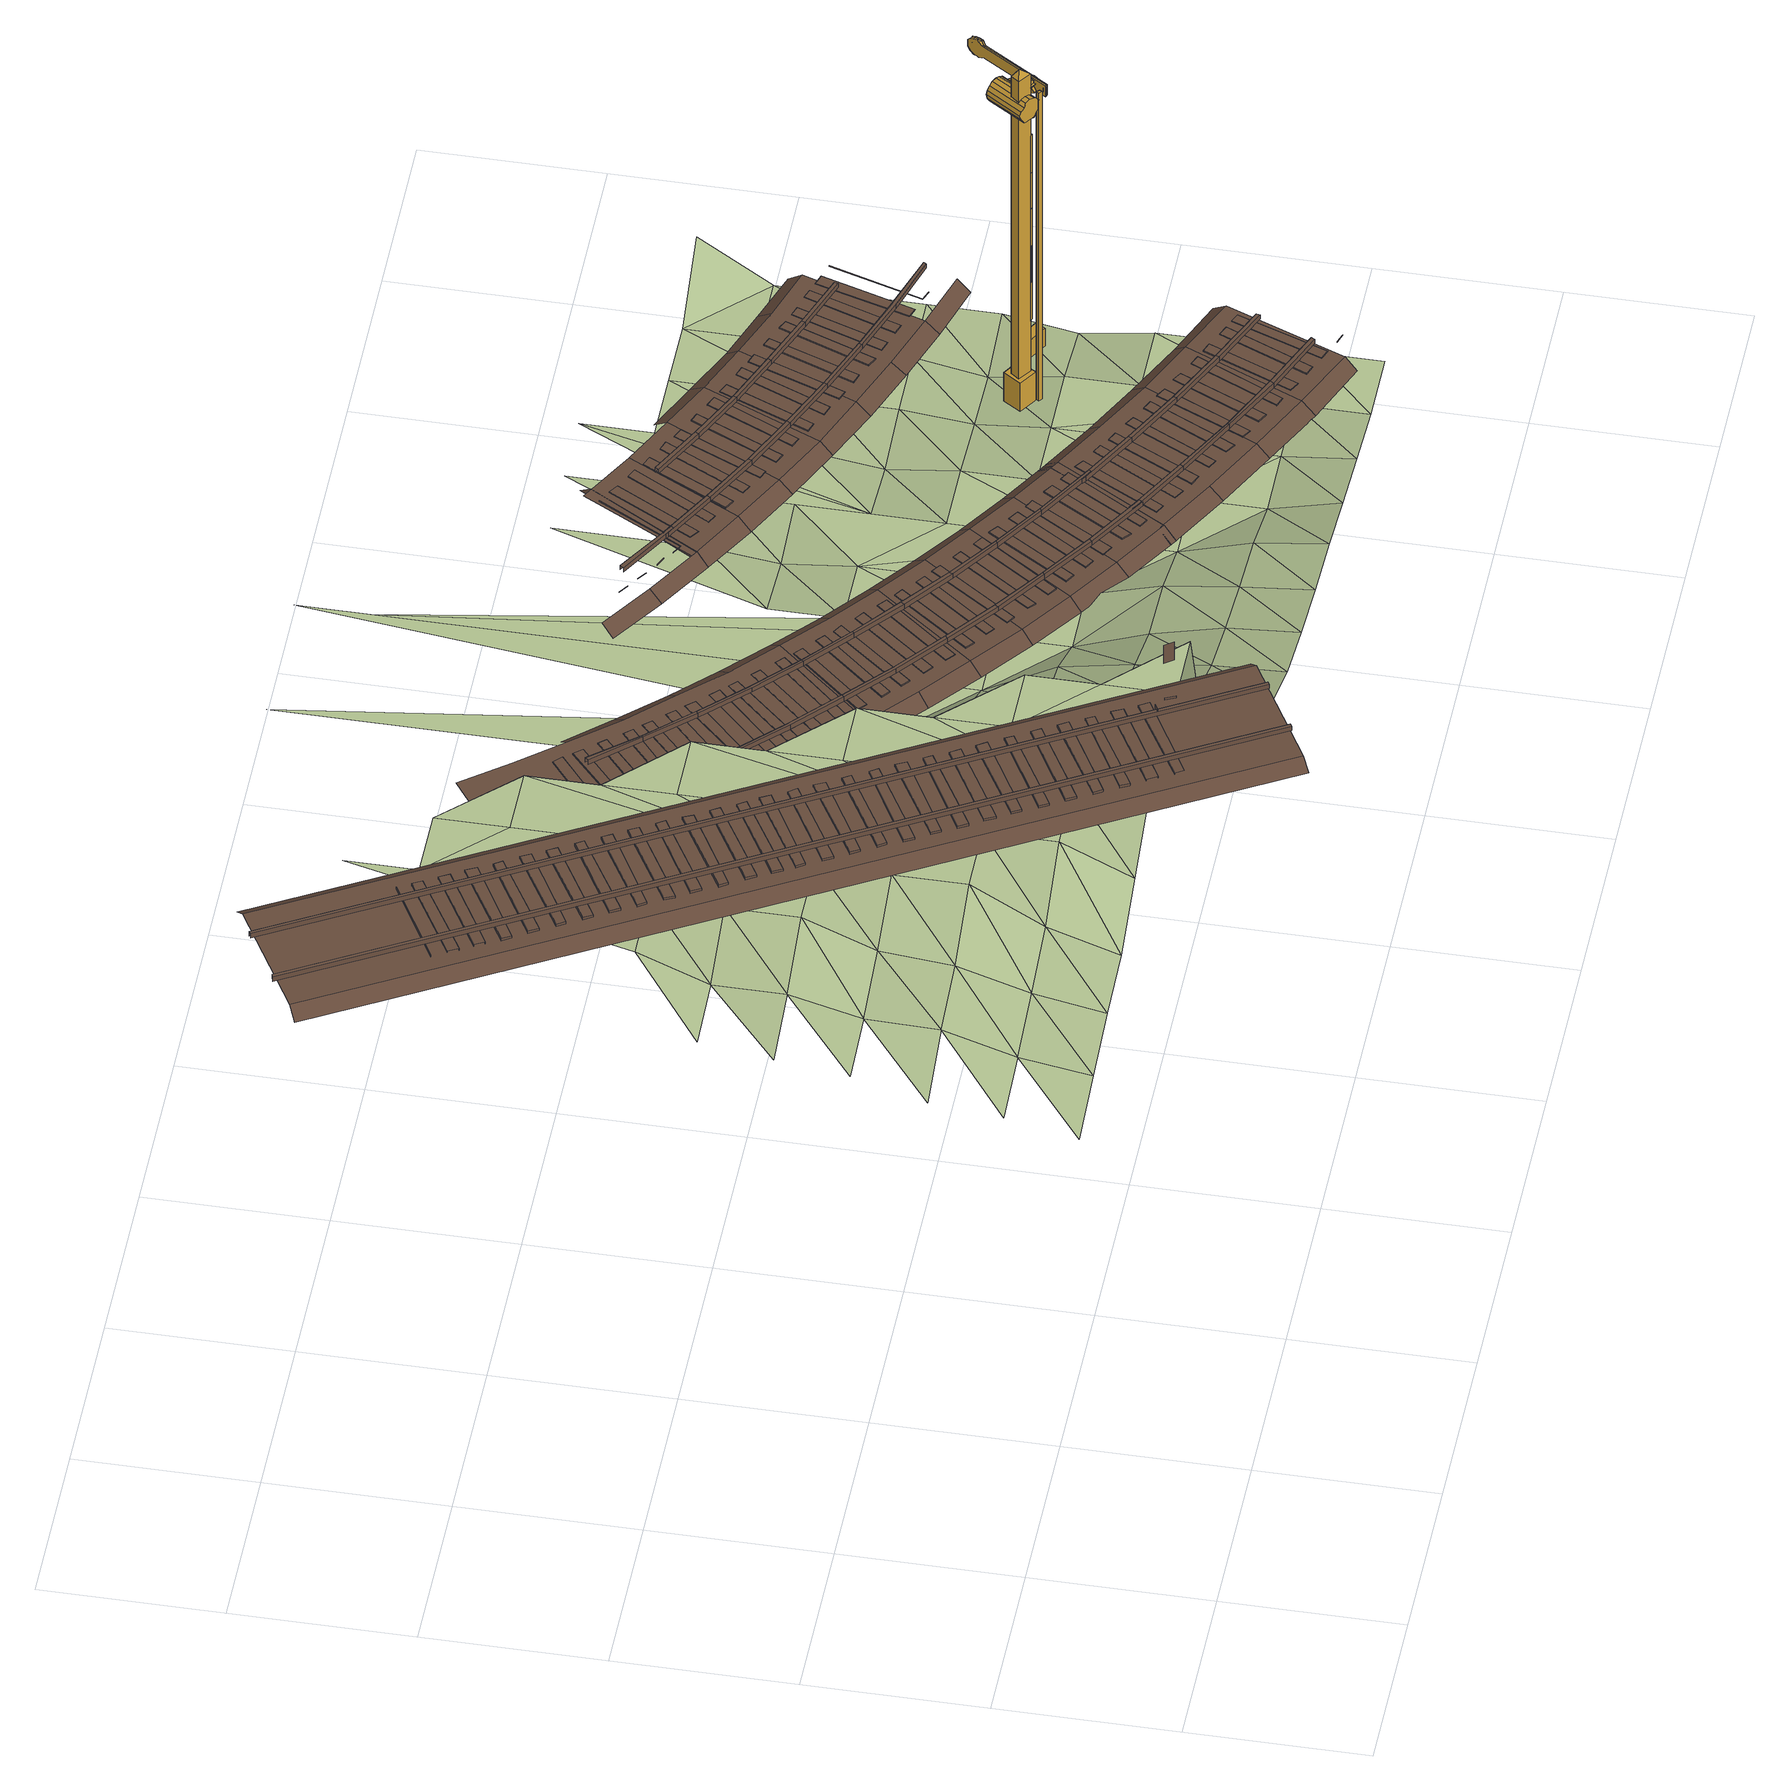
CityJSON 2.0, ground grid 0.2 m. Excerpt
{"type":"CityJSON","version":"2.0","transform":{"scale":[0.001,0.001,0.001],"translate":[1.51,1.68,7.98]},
"CityObjects":{
"cityfurniture1":{"type":"CityFurniture","attributes":{"function":"1090"},"geometry":[{"type":"MultiSurface","lod":"3","boundaries":[[[0,1,2,3]],[[1,0,4,5]],[[3,2,6,7]],[[2,1,5,6]],[[3,7,4,0]],[[8,9,10,11]],[[12,13,14,15]],[[13,8,11,14]],[[12,15,10,9]],[[16,17,18,19]],[[19,18,20,21]],[[22,23,21,20]],[[23,16,19,21]],[[22,20,18,17]],[[15,14,23,22]],[[15,22,17,10]],[[11,10,17,16]],[[7,12,9,4]],[[14,11,16,23]],[[6,5,8,13]],[[5,4,9,8]],[[7,6,13,12]],[[24,25,26,27]],[[28,29,30,31]],[[27,26,32,33]],[[34,35,29,28]],[[33,36,30,29,35,37,24,27]],[[34,28,31,38,32,26,25,39]],[[33,32,38,36]],[[39,37,35,34]],[[36,38,31,30]],[[25,24,37,39]],[[40,41,42,43]],[[44,45,42,41]],[[44,46,47,45]],[[46,40,43,47]],[[43,42,45,47]],[[40,46,44,41]],[[48,49,50,51]],[[51,50,52,53]],[[54,55,56,57]],[[58,59,55,54]],[[53,52,60,61]],[[53,61,56,55,59,62,48,51]],[[58,54,57,60,52,50,49,63]],[[61,60,57,56]],[[63,62,59,58]],[[49,48,62,63]],[[64,65,66,67]],[[65,68,69,66]],[[70,69,68,71]],[[64,71,68,65]],[[67,66,69,70]],[[67,70,71,64]],[[72,73,74,41]],[[72,75,76,73]],[[75,77,78,76]],[[77,41,74,78]],[[73,76,78,74]],[[72,41,77,75]],[[79,80,81,82]],[[83,81,82,84]],[[85,80,81,83]],[[86,79,80,85]],[[84,82,79,86]],[[87,88,89,90]],[[88,87,91,92]],[[92,91,93,94]],[[90,89,94,93]],[[89,88,92,94]],[[90,93,91,87]],[[95,96,97,98]],[[99,100,96,95]],[[101,102,100,99]],[[103,104,102,101]],[[104,103,105,106]],[[106,105,107,108]],[[108,107,109,110]],[[110,109,111,112]],[[112,111,113,114]],[[113,115,116,114]],[[116,115,117,118]],[[118,117,119,120]],[[121,122,120,119]],[[123,122,121,124]],[[125,126,123,124]],[[98,97,126,125]],[[116,118,120,122,123,126,97,96,100,102,104,106,108,110,112,114]],[[124,121,119,117,115,113,111,109,107,105,103,101,99,95,98,125]],[[86,127,84]],[[84,127,83]],[[83,127,85]],[[85,127,86]],[[128,129,130,131]],[[132,128,131,133]],[[134,132,133,135]],[[136,134,135,137]],[[137,138,139,136]],[[138,140,139]],[[138,141,142,140]],[[141,143,144,142]],[[143,145,146,144]],[[145,147,148,146]],[[147,149,148]],[[147,150,151,149]],[[152,151,150,153]],[[154,152,153,155]],[[156,154,155,157]],[[129,156,157,130]],[[155,153,150,147,145,143,141,138,137,135,133,131,130,157]],[[148,149,151,152,154,156,129,128,132,134,136,139,140,142,144,146]],[[158,159,160,161]],[[162,163,164,165]],[[165,164,166,167]],[[168,169,163,162]],[[170,171,169,168]],[[172,173,174,175]],[[176,177,178,179]],[[175,174,180,181]],[[182,183,160,159]],[[184,185,186,187]],[[188,162,165,189]],[[189,165,167,190]],[[191,192,193,194]],[[195,184,187,196]],[[197,198,199,200]],[[201,176,179,202]],[[203,193,192,204]],[[173,205,206,174]],[[174,206,207,180]],[[208,209,210,211]],[[212,170,168,213]],[[214,215,216,217]],[[213,168,162,188]],[[218,219,220,221]],[[215,222,223,216]],[[224,197,200,225]],[[222,226,227,223]],[[198,208,211,199]],[[228,224,225,229]],[[226,203,204,227]],[[196,228,229,195]],[[230,231,219,218]],[[202,179,232,233]],[[190,167,176,201]],[[182,234,235,236,212,213,188,189,190,201,202,233,207,206,205,237,183],[204,192,191,209,208,198,197,224,228,196,187,186,217,216,223,227],[231,238,239,240,220,219]],[[233,232,180,207]],[[241,236,235,242]],[[209,191,194,210]],[[243,244,239,238]],[[170,212,236,241]],[[167,166,177,176]],[[179,178,245,232]],[[232,245,181,180]],[[246,241,242,247]],[[171,170,241,246]],[[237,248,160,183]],[[248,237,205,173]],[[249,240,239,244]],[[240,249,221,220]],[[161,250,172,175,181,245,178,177,166,164,163,169,171,246,247,251,158]],[[248,250,161,160]],[[250,248,173,172]],[[251,252,159,158]],[[252,251,247,242]],[[252,234,182,159]],[[234,252,242,235]],[[231,230,243,238]],[[230,218,221,249,244,243]],[[214,185,184,195,229,225,200,199,211,210,194,193,203,226,222,215]],[[217,186,185,214]],[[253,254,255,256]],[[257,258,259,260]],[[256,255,261,262]],[[263,264,258,257]],[[256,262,265,259,258,264,266,253]],[[257,260,267,261,255,254,268,263]],[[262,261,265]],[[261,267,265]],[[268,266,264,263]],[[260,259,265,267]],[[266,268,254,253]],[[269,270,271,272,273,274,275,276]],[[270,277,278,271]],[[279,280,278,277,281,282,283,284]],[[276,282,281,269]],[[269,281,277,270]],[[284,274,273,279]],[[275,283,282,276]],[[283,275,274,284]],[[280,272,271,278]],[[279,273,272,280]]]}]},
"terrain1":{"type":"TINRelief","geometry":[{"type":"CompositeSurface","lod":"3","boundaries":[[[285,286,287]],[[288,289,285]],[[288,290,291]],[[292,285,287]],[[293,294,290]],[[292,287,295]],[[296,288,285]],[[297,298,293]],[[296,285,292]],[[299,290,288]],[[300,301,297]],[[299,288,296]],[[302,293,290]],[[303,292,295]],[[299,302,290]],[[304,297,293]],[[303,295,305]],[[306,296,292]],[[304,293,302]],[[307,300,297]],[[306,292,303]],[[308,299,296]],[[307,297,304]],[[308,296,306]],[[309,302,299]],[[310,303,305]],[[309,304,302]],[[309,299,308]],[[311,310,305]],[[312,306,303]],[[304,309,307]],[[307,313,300]],[[312,308,306]],[[312,303,310]],[[308,312,309]],[[307,309,314]],[[313,307,314]],[[315,310,311]],[[315,312,310]],[[315,311,316]],[[314,309,317]],[[309,312,318]],[[319,314,317]],[[317,309,320]],[[321,309,318]],[[312,315,322]],[[320,309,321]],[[318,312,323]],[[324,312,322]],[[320,319,317]],[[323,312,324]],[[315,325,326]],[[323,321,318]],[[322,315,327]],[[319,320,328]],[[325,329,330]],[[326,325,330]],[[327,315,326]],[[320,321,331]],[[327,324,322]],[[323,332,321]],[[331,321,332]],[[330,329,333]],[[320,334,328]],[[333,329,335]],[[336,326,330]],[[337,323,324]],[[338,324,327]],[[334,320,331]],[[330,333,336]],[[337,324,338]],[[323,339,332]],[[340,333,335]],[[341,327,326]],[[336,342,326]],[[339,323,337]],[[343,331,332]],[[341,326,342]],[[327,344,338]],[[336,333,345]],[[339,343,332]],[[333,340,346]],[[347,334,331]],[[344,327,341]],[[348,337,338]],[[345,333,346]],[[336,349,342]],[[347,331,343]],[[348,338,344]],[[350,339,337]],[[349,336,345]],[[351,341,342]],[[346,340,352]],[[350,337,348]],[[343,339,353]],[[351,342,349]],[[354,344,341]],[[352,340,355]],[[356,345,346]],[[353,339,350]],[[357,347,343]],[[351,354,341]],[[358,348,344]],[[356,346,352]],[[349,345,359]],[[357,343,353]],[[358,344,354]],[[350,348,360]],[[359,345,356]],[[351,349,361]],[[352,355,362]],[[360,348,358]],[[363,353,350]],[[361,349,359]],[[354,351,364]],[[362,355,365]],[[356,352,366]],[[363,350,360]],[[357,353,367]],[[364,351,361]],[[358,354,368]],[[366,352,362]],[[369,359,356]],[[367,353,363]],[[368,354,364]],[[370,360,358]],[[369,356,366]],[[371,361,359]],[[372,362,365]],[[370,358,368]],[[371,364,361]],[[363,360,373]],[[371,359,369]],[[372,365,374]],[[375,366,362]],[[373,360,370]],[[367,363,376]],[[368,364,377]],[[364,371,378]],[[372,375,362]],[[379,369,366]],[[376,363,373]],[[378,377,364]],[[380,370,368]],[[379,366,375]],[[381,371,369]],[[382,372,374]],[[380,368,377]],[[383,373,370]],[[381,369,379]],[[384,378,371]],[[382,374,385]],[[386,375,372]],[[383,370,380]],[[376,373,387]],[[384,371,381]],[[388,377,378]],[[386,372,382]],[[389,379,375]],[[373,383,387]],[[388,378,384]],[[390,380,377]],[[386,389,375]],[[391,381,379]],[[392,382,385]],[[388,390,377]],[[393,383,380]],[[391,379,389]],[[394,384,381]],[[392,385,395]],[[387,383,393]],[[396,386,382]],[[380,390,393]],[[394,381,391]],[[397,388,384]],[[396,382,392]],[[398,389,386]],[[399,387,393]],[[397,384,394]],[[400,390,388]],[[398,386,396]],[[401,391,389]],[[390,400,393]],[[402,392,395]],[[400,388,397]],[[398,401,389]],[[403,394,391]],[[402,395,404]],[[405,396,392]],[[406,399,393]],[[400,406,393]],[[403,391,401]],[[407,397,394]],[[405,392,402]],[[408,398,396]],[[407,400,397]],[[407,394,403]],[[408,396,405]],[[409,401,398]],[[410,402,404]],[[411,400,407]],[[408,409,398]],[[412,403,401]],[[410,404,413]],[[414,405,402]],[[412,407,403]],[[412,401,409]],[[410,414,402]],[[415,408,405]],[[416,411,407]],[[415,405,414]],[[412,416,407]],[[417,409,408]],[[418,410,413]],[[417,412,409]],[[415,417,408]],[[418,413,419]],[[420,414,410]],[[416,421,411]],[[422,412,417]],[[418,420,410]],[[423,415,414]],[[423,417,415]],[[423,414,420]],[[412,424,416]],[[425,418,419]],[[426,422,417]],[[426,417,423]],[[427,425,419]],[[428,420,418]],[[422,429,412]],[[428,423,420]],[[428,418,425]],[[430,426,423]],[[426,431,422]],[[428,430,423]],[[432,425,427]],[[432,427,433]],[[434,428,425]],[[426,435,431]],[[436,435,426]],[[436,426,430]],[[434,430,428]],[[432,434,425]],[[437,438,435]],[[439,435,438]],[[440,430,434]],[[441,432,433]],[[440,436,430]],[[437,435,436]],[[441,434,432]],[[441,433,442]],[[443,438,437]],[[444,440,434]],[[440,445,436]],[[444,434,441]],[[443,446,438]],[[447,437,436]],[[445,447,436]],[[448,441,442]],[[449,443,437]],[[450,445,440]],[[444,450,440]],[[448,444,441]],[[451,448,442]],[[447,445,452]],[[449,437,447]],[[453,452,445]],[[452,449,447]],[[450,444,454]],[[449,455,443]],[[453,445,450]],[[456,454,444]],[[456,444,448]],[[457,448,451]],[[458,452,453]],[[449,452,459]],[[460,450,454]],[[457,451,461]],[[458,462,452]],[[457,456,448]],[[460,454,456]],[[463,453,450]],[[459,452,462]],[[460,463,450]],[[464,458,453]],[[465,457,461]],[[457,466,456]],[[464,453,463]],[[467,460,456]],[[465,461,468]],[[466,457,469]],[[470,462,458]],[[467,456,466]],[[464,470,458]],[[471,469,457]],[[472,463,460]],[[465,471,457]],[[472,464,463]],[[472,460,467]],[[473,466,469]],[[473,469,471]],[[474,467,466]],[[472,475,464]],[[476,470,464]],[[473,474,466]],[[477,472,467]],[[476,464,475]],[[477,467,474]],[[478,475,472]],[[477,478,472]],[[478,476,475]],[[479,476,478]]]}]},
"railway1":{"type":"Railway","attributes":{"function":"1855"},"geometry":[{"type":"MultiSurface","lod":"3","boundaries":[[[480,481,482,483]],[[484,485,486,487]],[[488,489,490,491]],[[492,493,494,495]],[[496,497,498,499]],[[500,501,502,503]],[[504,505,506,507]],[[508,509,510,511]],[[512,513,511,510]],[[514,515,516,517]],[[518,519,513,512]],[[520,521,522,523]],[[524,525,523,522]],[[526,527,528,529]],[[530,531,525,524]],[[532,533,534,535]],[[536,480,483,537]],[[482,538,537,483]],[[481,539,538,482]],[[540,541,542,543]],[[544,484,487,545]],[[486,546,545,487]],[[485,547,546,486]],[[548,549,550,551]],[[552,488,491,553]],[[490,554,553,491]],[[555,556,557,558]],[[489,559,554,490]],[[560,492,495,561]],[[494,562,561,495]],[[563,564,565,566]],[[493,567,562,494]],[[568,496,499,569]],[[498,570,569,499]],[[571,572,573,574]],[[497,575,570,498]],[[576,500,503,577]],[[502,578,577,503]],[[579,580,581,582]],[[501,583,578,502]],[[584,585,586,587]],[[588,587,586,589]],[[590,514,517,591]],[[589,592,593,588]],[[516,594,591,517]],[[515,595,594,516]],[[596,597,598,599]],[[531,520,523,525]],[[600,532,535,601]],[[602,603,604,605]],[[534,606,601,535]],[[533,607,606,534]],[[608,540,543,609]],[[539,536,537,538]],[[542,610,609,543]],[[541,611,610,542]],[[612,613,614,615]],[[547,544,545,546]],[[616,548,551,617]],[[550,618,617,551]],[[619,620,621,622]],[[549,623,618,550]],[[624,555,558,625]],[[559,552,553,554]],[[557,626,625,558]],[[556,627,626,557]],[[628,629,630,631]],[[632,529,528,633]],[[634,563,566,635]],[[567,560,561,562]],[[565,636,635,566]],[[564,637,636,565]],[[638,639,640,641]],[[642,571,574,643]],[[575,568,569,570]],[[573,644,643,574]],[[572,645,644,573]],[[646,647,648,649]],[[650,579,582,651]],[[583,576,577,578]],[[581,652,651,582]],[[580,653,652,581]],[[654,655,656,657]],[[658,596,599,659]],[[595,590,591,594]],[[598,660,659,599]],[[597,661,660,598]],[[662,663,664,665]],[[666,602,605,667]],[[604,668,667,605]],[[607,600,601,606]],[[603,669,668,604]],[[670,671,672,673]],[[674,675,676,677]],[[678,673,672,679]],[[679,680,681,678]],[[611,608,609,610]],[[682,612,615,683]],[[614,684,683,615]],[[613,685,684,614]],[[686,619,622,687]],[[623,616,617,618]],[[621,688,687,622]],[[620,689,688,621]],[[627,624,625,626]],[[690,628,631,691]],[[630,692,691,631]],[[629,693,692,630]],[[637,634,635,636]],[[694,638,641,695]],[[640,696,695,641]],[[639,697,696,640]],[[645,642,643,644]],[[698,646,649,699]],[[648,700,699,649]],[[647,701,700,648]],[[653,650,651,652]],[[702,654,657,703]],[[656,704,703,657]],[[655,705,704,656]],[[661,658,659,660]],[[706,662,665,707]],[[664,708,707,665]],[[709,710,632,633]],[[663,711,708,664]],[[669,666,667,668]],[[712,674,677,713]],[[676,714,713,677]],[[675,715,714,676]],[[685,682,683,684]],[[716,717,718,719]],[[720,721,719,718]],[[722,723,721,720]],[[724,725,726,727]],[[689,686,687,688]],[[728,729,727,726]],[[693,690,691,692]],[[697,694,695,696]],[[701,698,699,700]],[[705,702,703,704]],[[711,706,707,708]],[[730,731,732,733]],[[715,712,713,714]],[[723,716,719,721]],[[734,724,727,729]],[[735,736,737,738]],[[739,740,741,742]]]}]},
"railway2":{"type":"Railway","attributes":{"function":"1855"},"geometry":[{"type":"MultiSurface","lod":"3","boundaries":[[[743,744,745,746]],[[747,748,744,743]],[[749,750,751,752]],[[753,754,755,756]],[[757,758,759,760]],[[761,762,748,747]],[[763,764,765,766]],[[767,768,769,770]],[[771,767,770,772]],[[768,773,774,769]],[[773,771,772,774]],[[775,776,777,778]],[[779,780,762,761]],[[781,782,783,784]],[[785,786,768,767]],[[787,788,771,773]],[[789,757,760,790]],[[791,792,793,794]],[[790,760,759,795]],[[758,796,795,759]],[[797,798,785,767,771,788]],[[799,800,787,773,768,786]],[[801,763,766,802]],[[802,766,765,803]],[[804,805,806,807]],[[764,808,803,765]],[[809,810,780,779]],[[798,799,786,785]],[[811,775,778,812]],[[812,778,777,813]],[[814,815,816,817]],[[800,797,788,787]],[[776,818,813,777]],[[819,781,784,820]],[[820,784,783,821]],[[782,822,821,783]],[[823,824,825,826]],[[827,828,745,744,748,762,780,810,829,830,831,832,833,834]],[[835,791,794,836]],[[836,794,793,837]],[[838,829,810,809]],[[792,839,837,793]],[[840,841,842,843]],[[844,845,799,798]],[[846,847,848,849]],[[850,851,797,800]],[[852,853,854,855]],[[856,804,807,857]],[[857,807,806,858]],[[805,859,858,806]],[[860,861,862,863]],[[864,814,817,865]],[[866,867,852,855,848,847]],[[868,869,846,849,854,853]],[[865,817,816,870]],[[871,872,850,800,799,845]],[[873,874,844,798,797,851]],[[818,811,812,813]],[[815,875,870,816]],[[876,877,878,879]],[[869,866,847,846]],[[880,823,826,881]],[[822,819,820,821]],[[881,826,825,882]],[[867,868,853,852]],[[883,884,829,838]],[[874,871,845,844]],[[824,885,882,825]],[[872,873,851,850]],[[886,887,888,889]],[[890,840,843,891]],[[839,835,836,837]],[[833,892,893,834]],[[891,843,842,894]],[[841,895,894,842]],[[859,856,857,858]],[[896,860,863,897]],[[898,899,900,901]],[[897,863,862,902]],[[903,904,866,869]],[[861,905,902,862]],[[906,907,868,867]],[[875,864,865,870]],[[908,909,871,874]],[[910,876,879,911]],[[912,913,884,883]],[[914,915,916,917]],[[832,918,892,833]],[[919,920,873,872]],[[911,879,878,921]],[[877,922,921,878]],[[923,924,906,867,866,904]],[[925,926,903,869,868,907]],[[885,880,881,882]],[[927,886,889,928]],[[928,889,888,929]],[[930,931,932,933]],[[887,934,929,888]],[[935,936,919,872,871,909]],[[937,938,908,874,873,920]],[[895,890,891,894]],[[926,923,904,903]],[[924,925,907,906]],[[939,898,901,940]],[[831,941,918,832]],[[940,901,900,942]],[[905,896,897,902]],[[943,944,945,946]],[[899,947,942,900]],[[938,935,909,908]],[[936,937,920,919]],[[948,949,913,912]],[[950,914,917,951]],[[951,917,916,952]],[[913,953,954,830,829,884]],[[915,955,952,916]],[[922,910,911,921]],[[956,957,958,959]],[[960,961,923,926]],[[962,960,926,925]],[[961,963,924,923]],[[964,930,933,965]],[[963,962,925,924]],[[934,927,928,929]],[[965,933,932,966]],[[830,967,941,831]],[[931,968,966,932]],[[969,970,971,972]],[[973,943,946,974]],[[975,976,935,938]],[[947,939,940,942]],[[977,975,938,937]],[[976,978,936,935]],[[974,946,945,979]],[[978,977,937,936]],[[944,980,979,945]],[[981,982,983,984]],[[985,986,949,948]],[[987,956,959,988]],[[955,950,951,952]],[[989,990,961,960]],[[988,959,958,991]],[[990,992,963,961]],[[993,989,960,962]],[[954,994,967,830]],[[992,993,962,963]],[[957,995,991,958]],[[996,997,998,999]],[[949,1000,953,913]],[[968,964,965,966]],[[1001,969,972,1002]],[[1002,972,971,1003]],[[970,1004,1003,971]],[[1005,1006,976,975]],[[1007,1005,975,977]],[[1006,1008,978,976]],[[1009,1010,1011,1012]],[[1008,1007,977,978]],[[1013,981,984,1014]],[[980,973,974,979]],[[1014,984,983,1015]],[[1016,1017,986,985]],[[982,1018,1015,983]],[[1019,1020,990,989]],[[953,1021,994,954]],[[1022,1019,989,993]],[[1020,1023,992,990]],[[1023,1022,993,992]],[[995,987,988,991]],[[1024,1025,1026,1027]],[[1028,996,999,1029]],[[1030,1031,1032,1033]],[[1029,999,998,1034]],[[986,1035,1000,949]],[[997,1036,1034,998]],[[1004,1001,1002,1003]],[[1037,1038,1039,1040]],[[1041,1009,1012,1042]],[[1043,1044,1006,1005]],[[1042,1012,1011,1045]],[[1046,1043,1005,1007]],[[1044,1047,1008,1006]],[[1047,1046,1007,1008]],[[1010,1048,1045,1011]],[[1018,1013,1014,1015]],[[1000,1049,1021,953]],[[1050,1051,1020,1019]],[[1052,1050,1019,1022]],[[1051,1053,1023,1020]],[[1054,1055,1056,1057]],[[1058,1059,1060,1061]],[[1053,1052,1022,1023]],[[1062,1024,1027,1063]],[[1064,1065,1017,1016]],[[1063,1027,1026,1066]],[[1025,1067,1066,1026]],[[1036,1028,1029,1034]],[[1017,1068,1035,986]],[[1069,1070,1031,1030]],[[1071,1072,1073,1074]],[[1075,1037,1040,1076]],[[1077,1078,1079,1080]],[[1081,1082,1083,1084]],[[1076,1040,1039,1085]],[[1038,1086,1085,1039]],[[1048,1041,1042,1045]],[[1035,1087,1049,1000]],[[1088,1058,1061,1089]],[[1090,1091,1092,1093]],[[1094,1095,1044,1043]],[[1096,1097,1098,1099]],[[1095,1100,1047,1044]],[[1101,1102,1051,1050]],[[1100,1103,1046,1047]],[[1089,1061,1060,1104]],[[1102,1105,1053,1051]],[[1106,1101,1050,1052]],[[1105,1106,1052,1053]],[[1059,1107,1104,1060]],[[1067,1062,1063,1066]],[[1108,1109,1110,1111]],[[1112,1113,1114,1115]],[[1116,1117,1082,1081]],[[1118,1108,1111,1119]],[[1120,1118,1119,1121]],[[1122,1123,1124,1125]],[[1126,1077,1080,1127]],[[1128,1129,1130,1131]],[[1123,1132,1133,1124]],[[1132,1134,1135,1133]],[[1127,1080,1079,1136]],[[1065,1137,1068,1017]],[[1138,1139,1140,1141]],[[1078,1142,1136,1079]],[[1086,1075,1076,1085]],[[1143,1144,1145,1146]],[[1144,1147,1148,1145]],[[1147,1149,1150,1148]],[[1151,1152,1153,1154]],[[1155,1096,1099,1156]],[[1068,1157,1087,1035]],[[1158,1159,1160,1161]],[[1156,1099,1098,1162]],[[1163,1164,1084,1083]],[[1107,1088,1089,1104]],[[1097,1165,1162,1098]],[[1166,1167,1123,1122]],[[1168,1137,1065,1064]],[[1169,1166,1122,1134]],[[1167,1170,1132,1123]],[[1171,1172,1102,1101]],[[1170,1169,1134,1132]],[[1172,1173,1105,1102]],[[1173,1174,1106,1105]],[[1175,1128,1131,1176]],[[1177,1178,1179,1180]],[[1113,1181,1182,1114]],[[1176,1131,1130,1183]],[[1184,1185,1144,1143]],[[1186,1187,1188,1189]],[[1190,1184,1143,1149]],[[1185,1191,1147,1144]],[[1191,1190,1149,1147]],[[1129,1192,1183,1130]],[[1193,1194,1070,1069]],[[1142,1126,1127,1136]],[[1195,1196,1197,1198]],[[1199,1151,1154,1200]],[[1201,1202,1203,1204]],[[1205,1206,1117,1116]],[[1200,1154,1153,1207]],[[1208,1158,1161,1209]],[[1210,1211,1212,1213]],[[1214,1215,1139,1138]],[[1152,1216,1207,1153]],[[1209,1161,1160,1217]],[[1165,1155,1156,1162]],[[1218,1219,1220,1221]],[[1139,1222,1223,1140]],[[1159,1224,1217,1160]],[[1137,1168,1157,1068]],[[1225,1163,1083,1082,1117,1206,1226,1227]],[[1228,1229,1201,1204,1197,1196]],[[1230,1177,1180,1231]],[[1232,1186,1189,1233]],[[1231,1180,1179,1234]],[[1235,1228,1196,1195]],[[1233,1189,1188,1236]],[[1237,1238,1239,1240]],[[1192,1175,1176,1183]],[[1229,1241,1202,1201]],[[1178,1242,1234,1179]],[[1225,1243,1164,1163]],[[1187,1244,1236,1188]],[[1245,1246,1247,1248]],[[1249,1250,1167,1166]],[[1250,1251,1170,1167]],[[1252,1249,1166,1169]],[[1251,1252,1169,1170]],[[1253,1254,1185,1184]],[[1255,1210,1213,1256]],[[1257,1253,1184,1190]],[[1254,1258,1191,1185]],[[1258,1257,1190,1191]],[[1256,1213,1212,1259]],[[1260,1218,1221,1261]],[[1262,1263,1264,1265]],[[1224,1208,1209,1217]],[[1211,1266,1259,1212]],[[1261,1221,1220,1267]],[[1219,1268,1267,1220]],[[1269,1270,1271,1272]],[[1273,1274,1215,1214]],[[1227,1275,1243,1225]],[[1276,1237,1240,1277]],[[1278,1279,1206,1205]],[[1215,1280,1222,1139]],[[1244,1232,1233,1236]],[[1277,1240,1239,1281]],[[1282,1245,1248,1283]],[[1238,1284,1281,1239]],[[1285,1286,1287,1288]],[[1283,1248,1247,1289]],[[1246,1290,1289,1247]],[[1291,1292,1293,1294]],[[1295,1262,1265,1296]],[[1297,1298,1228,1235]],[[1298,1299,1229,1228]],[[1300,1297,1235,1241]],[[1299,1300,1241,1229]],[[1296,1265,1264,1301]],[[1302,1269,1272,1303]],[[1304,1305,1306,1307]],[[1268,1260,1261,1267]],[[1308,1304,1307,1309]],[[1305,1310,1311,1306]],[[1263,1312,1301,1264]],[[1310,1308,1309,1311]],[[1303,1272,1271,1313]],[[1314,1315,1254,1253]],[[1316,1317,1250,1249]],[[1318,1314,1253,1257]],[[1315,1319,1258,1254]],[[1317,1320,1251,1250]],[[1321,1316,1249,1252]],[[1322,1323,1324,1325]],[[1319,1318,1257,1258]],[[1270,1326,1313,1271]],[[1320,1321,1252,1251]],[[1327,1328,1329,1330]],[[1331,1285,1288,1332]],[[1284,1276,1277,1281]],[[1332,1288,1287,1333]],[[1334,1291,1294,1335]],[[1290,1282,1283,1289]],[[1286,1336,1333,1287]],[[1335,1294,1293,1337]],[[1338,1339,1340,1341]],[[1274,1342,1280,1215]],[[1226,1343,1275,1227]],[[1344,1345,1274,1273]],[[1292,1346,1337,1293]],[[1279,1347,1226,1206]],[[1348,1349,1350,1351]],[[1312,1295,1296,1301]],[[1352,1353,1279,1278]],[[1354,1322,1325,1355]],[[1326,1302,1303,1313]],[[1355,1325,1324,1356]],[[1357,1327,1330,1358]],[[1323,1359,1356,1324]],[[1358,1330,1329,1360]],[[1361,1362,1305,1304]],[[1363,1364,1365,1366]],[[1367,1361,1304,1308]],[[1362,1368,1310,1305]],[[1369,1370,1298,1297]],[[1368,1367,1308,1310]],[[1370,1371,1299,1298]],[[1372,1369,1297,1300]],[[1328,1373,1360,1329]],[[1371,1372,1300,1299]],[[1374,1375,1376,1377]],[[1336,1331,1332,1333]],[[1378,1379,1315,1314]],[[1380,1338,1341,1381]],[[1382,1378,1314,1318]],[[1379,1383,1319,1315]],[[1383,1382,1318,1319]],[[1346,1334,1335,1337]],[[1381,1341,1340,1384]],[[1385,1348,1351,1386]],[[1387,1388,1317,1316]],[[1389,1387,1316,1321]],[[1388,1390,1320,1317]],[[1339,1391,1384,1340]],[[1386,1351,1350,1392]],[[1390,1389,1321,1320]],[[1349,1393,1392,1350]],[[1394,1395,1396,1397]],[[1398,1399,1400,1401]],[[1359,1354,1355,1356]],[[1345,1402,1342,1274]],[[1403,1363,1366,1404]],[[1342,1405,1406,1280]],[[1347,1407,1343,1226]],[[1408,1409,1345,1344]],[[1373,1357,1358,1360]],[[1404,1366,1365,1410]],[[1411,1374,1377,1412]],[[1353,1413,1347,1279]],[[1412,1377,1376,1414]],[[1364,1415,1410,1365]],[[1375,1416,1414,1376]],[[1417,1418,1419,1420]],[[1391,1380,1381,1384]],[[1421,1422,1423,1424]],[[1425,1394,1397,1426]],[[1427,1428,1362,1361]],[[1429,1427,1361,1367]],[[1428,1430,1368,1362]],[[1393,1385,1386,1392]],[[1430,1429,1367,1368]],[[1426,1397,1396,1431]],[[1432,1398,1401,1433]],[[1434,1435,1370,1369]],[[1435,1436,1371,1370]],[[1437,1434,1369,1372]],[[1433,1401,1400,1438]],[[1395,1439,1431,1396]],[[1436,1437,1372,1371]],[[1440,1441,1379,1378]],[[1442,1440,1378,1382]],[[1441,1443,1383,1379]],[[1443,1442,1382,1383]],[[1399,1444,1438,1400]],[[1445,1446,1447,1448]],[[1415,1403,1404,1410]],[[1449,1417,1420,1450]],[[1416,1411,1412,1414]],[[1450,1420,1419,1451]],[[1402,1452,1405,1342]],[[1418,1453,1451,1419]],[[1439,1425,1426,1431]],[[1413,1454,1407,1347]],[[1455,1456,1457,1458]],[[1459,1460,1409,1408]],[[1461,1445,1448,1462]],[[1462,1448,1447,1463]],[[1464,1465,1428,1427]],[[1466,1464,1427,1429]],[[1465,1467,1430,1428]],[[1467,1466,1429,1430]],[[1446,1468,1463,1447]],[[1469,1402,1345,1409,1460,1470]],[[1453,1449,1450,1451]],[[1471,1472,1473,1474]],[[1475,1476,1441,1440]],[[1477,1455,1458,1478]],[[1479,1480,1442,1443]],[[1478,1458,1457,1481]],[[1456,1482,1481,1457]],[[1469,1483,1452,1402]],[[1468,1461,1462,1463]],[[1484,1485,1486,1487]],[[1488,1471,1474,1489]],[[1489,1474,1473,1490]],[[1491,1492,1479,1443,1441,1476]],[[1493,1494,1475,1440,1442,1480]],[[1495,1496,1460,1459]],[[1472,1497,1490,1473]],[[1482,1477,1478,1481]],[[1498,1499,1465,1464]],[[1500,1498,1464,1466]],[[1499,1501,1467,1465]],[[1501,1500,1466,1467]],[[1502,1503,1504,1505]],[[1506,1484,1487,1507]],[[1507,1487,1486,1508]],[[1485,1509,1508,1486]],[[1494,1491,1476,1475]],[[1492,1493,1480,1479]],[[1497,1488,1489,1490]],[[1470,1510,1483,1469]],[[1511,1502,1505,1512]],[[1509,1506,1507,1508]]]}]}
},
"vertices":[
[1743,521,123],[1747,518,123],[1740,509,123],[1737,510,123],[1743,521,176],[1747,518,176],[1740,509,176],[1737,510,176],[1747,518,228],[1743,521,228],[1743,521,280],[1747,518,280],[1737,510,228],[1740,509,228],[1740,509,280],[1737,510,280],[1747,518,331],[1743,521,331],[1743,521,384],[1747,518,384],[1737,510,384],[1740,509,384],[1737,510,331],[1740,509,331],[1752,509,446],[1749,510,446],[1751,514,448],[1753,512,448],[1745,508,456],[1749,505,456],[1752,509,456],[1749,510,456],[1752,516,452],[1755,513,452],[1745,505,452],[1749,504,452],[1753,512,456],[1749,505,448],[1751,514,456],[1745,508,448],[1740,501,12],[1737,504,12],[1737,504,448],[1740,501,448],[1735,501,12],[1735,501,448],[1738,498,12],[1738,498,448],[1752,525,414],[1755,524,414],[1752,518,418],[1748,521,418],[1751,517,424],[1748,520,424],[1764,537,436],[1761,540,436],[1757,534,440],[1761,533,440],[1765,538,430],[1761,541,430],[1757,528,440],[1755,529,440],[1755,530,414],[1757,529,414],[1753,521,429],[1743,505,443],[1740,506,443],[1749,522,429],[1745,509,450],[1743,512,450],[1753,528,437],[1757,525,437],[1749,525,12],[1749,525,52],[1737,504,52],[1730,537,12],[1730,537,52],[1717,517,12],[1717,517,52],[1743,521,52],[1730,529,52],[1723,520,52],[1737,510,52],[1723,520,472],[1737,510,472],[1730,529,472],[1743,521,472],[1743,521,71],[1764,509,71],[1757,498,71],[1737,510,71],[1743,521,96],[1764,509,96],[1737,510,96],[1757,498,96],[1737,501,426],[1761,542,426],[1763,541,432],[1738,501,432],[1734,504,421],[1760,544,421],[1730,505,418],[1756,546,418],[1726,509,418],[1752,549,418],[1721,512,418],[1747,552,418],[1717,513,421],[1743,554,421],[1715,516,426],[1741,556,426],[1714,517,432],[1740,557,432],[1715,516,437],[1741,556,437],[1717,513,442],[1743,554,442],[1721,512,445],[1747,552,445],[1726,509,446],[1752,549,446],[1730,505,445],[1756,546,445],[1760,544,442],[1734,504,442],[1737,501,437],[1761,542,437],[1733,521,480],[1743,521,449],[1743,521,452],[1749,517,452],[1749,517,449],[1741,520,446],[1749,516,446],[1741,517,446],[1748,513,446],[1740,517,446],[1747,512,446],[1745,509,446],[1739,514,446],[1738,513,446],[1744,508,449],[1737,512,449],[1744,506,452],[1737,510,452],[1744,508,453],[1737,512,453],[1745,509,456],[1738,513,456],[1739,514,456],[1747,512,458],[1740,517,458],[1741,517,456],[1748,513,456],[1741,520,456],[1749,516,456],[1743,521,453],[1749,517,453],[1736,494,443],[1738,493,443],[1738,493,458],[1736,494,458],[1794,582,442],[1792,583,442],[1794,586,446],[1795,585,446],[1794,586,450],[1796,585,450],[1792,578,440],[1789,579,440],[1789,574,439],[1788,575,439],[1783,569,459],[1785,568,459],[1787,570,462],[1785,573,462],[1795,585,455],[1794,586,455],[1792,583,459],[1794,582,459],[1789,574,462],[1788,575,462],[1739,493,443],[1739,493,458],[1788,573,443],[1785,570,445],[1788,569,445],[1789,571,443],[1796,581,442],[1797,583,446],[1797,583,450],[1793,577,458],[1791,573,459],[1789,574,459],[1791,577,458],[1789,574,443],[1791,573,443],[1795,579,448],[1795,581,450],[1794,582,450],[1793,581,448],[1797,583,455],[1796,581,459],[1788,573,458],[1789,571,458],[1785,566,459],[1789,569,462],[1791,573,462],[1795,579,453],[1794,578,456],[1792,579,456],[1793,581,453],[1791,573,439],[1793,577,440],[1785,569,448],[1785,569,450],[1787,568,450],[1787,568,448],[1783,565,450],[1785,564,450],[1785,565,455],[1783,565,455],[1785,569,453],[1787,568,453],[1794,578,445],[1792,579,445],[1785,570,456],[1788,569,456],[1793,577,443],[1791,577,443],[1783,565,446],[1785,565,446],[1792,578,462],[1793,577,462],[1785,565,443],[1785,566,442],[1789,569,440],[1785,565,458],[1741,497,446],[1741,497,456],[1785,565,456],[1787,570,440],[1785,568,442],[1740,497,446],[1740,497,456],[1789,579,462],[1785,573,440],[1783,569,442],[1784,566,458],[1783,565,456],[1783,568,458],[1783,568,443],[1784,566,443],[1755,522,418],[1757,521,418],[1756,521,421],[1753,521,421],[1760,528,423],[1757,529,423],[1757,526,426],[1759,525,426],[1756,521,424],[1753,522,424],[1760,526,420],[1757,528,420],[1756,525,426],[1756,525,418],[1757,524,426],[1757,525,418],[1757,528,430],[1757,529,434],[1760,530,436],[1761,533,434],[1761,534,432],[1761,533,429],[1760,532,427],[1759,529,429],[1760,528,434],[1761,529,436],[1764,533,432],[1763,532,434],[1760,526,430],[1760,528,429],[1761,530,427],[1763,533,429],
[169,239,578],[90,160,548],[169,160,565],[169,319,603],[90,239,565],[169,400,605],[90,319,573],[250,239,593],[169,480,626],[90,400,597],[250,160,578],[250,319,619],[169,560,626],[90,480,607],[250,400,626],[169,639,660],[90,560,619],[250,480,660],[330,239,613],[250,560,660],[330,160,586],[330,319,660],[250,639,660],[330,400,660],[330,480,660],[409,239,660],[409,160,622],[409,319,660],[250,960,660],[250,880,660],[490,239,660],[490,160,660],[330,799,660],[409,639,660],[330,880,660],[409,799,660],[409,719,660],[490,480,660],[490,639,660],[490,560,660],[570,80,660],[570,400,660],[570,480,660],[409,880,548],[650,80,660],[570,319,660],[490,799,510],[490,719,549],[650,239,660],[490,880,469],[650,160,660],[650,319,660],[570,639,523],[570,560,555],[570,719,474],[730,160,660],[650,480,522],[650,400,549],[570,799,439],[650,560,487],[730,319,523],[730,239,565],[570,880,387],[650,639,434],[730,400,494],[650,719,398],[730,480,443],[809,239,437],[650,799,350],[730,560,401],[809,160,455],[809,319,414],[650,880,312],[730,639,366],[809,400,387],[730,719,314],[809,480,355],[889,239,318],[730,799,280],[809,560,315],[889,160,336],[889,319,333],[730,880,231],[809,639,286],[889,400,314],[809,719,235],[889,480,286],[970,239,254],[809,799,179],[970,160,264],[970,319,260],[809,880,141],[889,639,203],[889,560,248],[970,400,235],[889,719,161],[970,480,216],[1050,239,209],[889,799,109],[970,560,183],[1050,160,200],[1050,319,193],[889,880,20],[970,639,142],[1050,400,177],[970,719,100],[1050,480,151],[1130,239,163],[970,799,20],[1050,560,126],[1130,160,155],[1130,319,151],[1050,639,91],[1130,400,132],[970,880,20],[1050,719,20],[1130,480,110],[1210,239,134],[1130,560,68],[1210,160,135],[1210,319,115],[1050,799,20],[1130,639,20],[1210,400,86],[1210,480,70],[1289,239,96],[1130,719,20],[1210,560,20],[1289,160,100],[1289,319,84],[1289,400,67],[1210,639,20],[1289,480,20],[1370,239,74],[1370,160,81],[1370,319,52],[1130,1199,20],[1289,560,20],[1370,400,20],[1210,1199,20],[1450,239,58],[1370,480,20],[1450,160,67],[1450,319,46],[1289,1199,20],[1450,400,20],[1289,1119,20],[1530,239,46],[1530,160,58],[1530,319,20],[1370,639,20],[1450,639,20],[1450,719,10],[1370,719,20],[1370,1040,20],[1530,400,20],[1610,239,20],[1610,160,42],[1450,799,20],[1610,319,20],[1530,560,20],[1450,960,20],[1530,719,20],[1690,239,20],[1530,799,20],[1610,560,20],[1690,160,30],[1530,639,20],[1610,639,9],[1610,480,20],[1530,960,20],[1690,480,20],[1769,239,20],[1610,719,20],[1610,960,20],[1690,560,12],[1769,160,20],[1610,880,20],[1690,639,20],[1690,719,20],[1850,239,20],[1769,480,20],[1769,560,5],[1850,160,20],[1769,400,20],[1690,880,20],[1850,400,20],[1769,639,20],[1850,480,6],[1850,560,20],[1769,799,20],[1769,880,20],[1850,639,20],[1850,799,20],[1850,880,75],
[149,776,671],[155,766,671],[155,766,674],[149,776,674],[165,751,671],[171,740,671],[171,740,674],[165,751,674],[180,724,671],[186,715,671],[186,715,674],[180,724,674],[195,699,671],[201,689,671],[201,689,674],[195,699,674],[210,674,671],[216,663,671],[216,663,674],[210,674,674],[224,647,671],[230,638,671],[230,638,674],[224,647,674],[112,843,671],[206,896,671],[206,896,674],[112,843,674],[214,881,671],[121,827,671],[121,827,674],[214,881,674],[127,816,674],[220,871,674],[239,622,671],[244,611,671],[244,611,674],[239,622,674],[127,816,671],[220,871,671],[229,856,671],[135,802,671],[135,802,674],[229,856,674],[141,791,674],[235,845,674],[2,965,660],[557,5,660],[570,13,671],[16,973,671],[141,791,671],[235,845,671],[254,597,671],[260,586,671],[260,586,674],[254,597,674],[244,831,671],[244,831,674],[250,819,674],[250,819,671],[268,570,671],[274,561,671],[274,561,674],[268,570,674],[258,804,671],[258,804,674],[264,795,674],[264,795,671],[284,545,671],[290,534,671],[290,534,674],[284,545,674],[274,779,671],[274,779,674],[280,768,674],[298,520,671],[304,509,671],[304,509,674],[298,520,674],[280,768,671],[288,754,671],[288,754,674],[294,743,674],[311,497,671],[317,488,671],[317,488,674],[311,497,674],[294,743,671],[303,727,671],[303,727,674],[309,718,674],[326,472,671],[332,461,671],[332,461,674],[326,472,674],[309,718,671],[318,702,671],[318,702,674],[324,691,674],[341,446,671],[347,436,671],[347,436,674],[341,446,674],[324,691,671],[44,996,674],[602,31,674],[602,31,680],[44,996,680],[48,997,680],[605,33,680],[333,677,671],[333,677,674],[605,33,674],[48,997,674],[339,666,674],[339,666,671],[356,420,671],[362,411,671],[362,411,674],[356,420,674],[348,650,671],[348,650,674],[369,395,671],[375,384,671],[375,384,674],[369,395,674],[354,641,674],[354,641,671],[362,625,671],[362,625,674],[367,614,674],[367,614,671],[385,369,671],[391,359,671],[391,359,674],[385,369,674],[377,599,671],[377,599,674],[383,589,674],[399,344,671],[405,333,671],[405,333,674],[399,344,674],[383,589,671],[391,573,671],[391,573,674],[397,564,674],[397,564,671],[415,319,671],[421,307,671],[421,307,674],[415,319,674],[141,1045,671],[695,85,671],[405,552,671],[405,552,674],[411,541,674],[411,541,671],[430,293,671],[436,283,671],[436,283,674],[430,293,674],[419,525,671],[419,525,674],[426,516,674],[426,516,671],[444,267,671],[450,257,671],[450,257,674],[444,267,674],[434,501,671],[434,501,674],[440,489,674],[440,489,671],[459,242,671],[465,231,671],[465,231,674],[459,242,674],[449,474,671],[449,474,674],[455,465,674],[455,465,671],[474,215,671],[480,206,671],[480,206,674],[474,215,674],[464,448,671],[464,448,674],[470,439,674],[470,439,671],[104,1030,674],[660,65,674],[660,65,680],[104,1030,680],[489,190,671],[494,180,671],[494,180,674],[489,190,674],[107,1032,680],[663,67,680],[663,67,674],[107,1032,674],[479,424,671],[479,424,674],[485,412,674],[485,412,671],[494,397,671],[494,397,674],[499,388,674],[499,388,671],[507,372,671],[507,372,674],[514,361,674],[514,361,671],[522,347,671],[522,347,674],[529,336,674],[529,336,671],[538,320,671],[538,320,674],[543,311,674],[543,311,671],[553,295,671],[553,295,674],[559,285,674],[559,285,671],[567,270,671],[567,270,674],[574,259,674],[708,93,660],[155,1053,660],[574,259,671],[582,243,671],[582,243,674],[587,234,674],[587,234,671],[597,219,671],[503,165,671],[503,165,674],[597,219,674],[510,154,674],[603,207,674],[510,154,671],[603,207,671],[611,193,671],[518,138,671],[518,138,674],[611,193,674],[523,129,674],[618,182,674],[605,174,676],[598,170,676],[598,170,684],[605,174,684],[618,182,671],[632,157,671],[627,168,671],[627,168,674],[632,157,674],[638,160,719],[631,170,719],[631,170,744],[638,160,744],
[957,835,20],[970,844,32],[926,901,32],[913,892,20],[1002,779,20],[1014,790,32],[973,869,32],[980,860,32],[980,860,33],[973,869,33],[990,848,32],[997,839,32],[997,839,33],[990,848,33],[1007,825,32],[1015,815,32],[1015,815,33],[1007,825,33],[1047,726,20],[1059,736,32],[1026,803,32],[1034,795,32],[1034,795,33],[1026,803,33],[1042,812,33],[1042,812,39],[998,867,39],[998,867,33],[1045,815,33],[1001,869,33],[1045,815,39],[1001,869,39],[1045,782,32],[1053,772,32],[1053,772,33],[1045,782,33],[1097,674,20],[1108,685,32],[1065,759,32],[1071,751,32],[1071,751,33],[1065,759,33],[1087,760,33],[1087,760,39],[1090,763,39],[1090,763,33],[1091,893,32],[1091,893,33],[1083,739,32],[1091,730,32],[1091,730,33],[1083,739,33],[1100,884,33],[1100,884,32],[1136,712,33],[1134,710,33],[1134,710,39],[1136,712,39],[1107,875,32],[1107,875,33],[1115,865,33],[1103,718,32],[1111,708,32],[1111,708,33],[1103,718,33],[1115,865,32],[1147,623,20],[1158,635,32],[1127,852,32],[1127,852,33],[1134,844,33],[1122,696,32],[1130,689,32],[1130,689,33],[1122,696,33],[1134,844,32],[1146,829,32],[1146,829,33],[1154,820,33],[1154,820,32],[1143,677,32],[1151,667,32],[1151,667,33],[1143,677,33],[1083,933,32],[1043,985,32],[1210,586,32],[1306,694,32],[1257,739,32],[1212,786,32],[1167,832,32],[1124,883,32],[1162,812,32],[1162,812,33],[1170,803,33],[1199,575,20],[1170,803,32],[1162,657,32],[1171,649,32],[1171,649,33],[1162,657,33],[1183,661,33],[1183,661,39],[1138,807,33],[1138,807,39],[1094,856,39],[1094,856,33],[1186,663,39],[1186,663,33],[1140,808,39],[1140,808,33],[1097,860,33],[1097,860,39],[1182,791,32],[1182,791,33],[1190,782,33],[1190,782,32],[1184,637,32],[1192,627,32],[1192,627,33],[1184,637,33],[1198,774,32],[1198,774,33],[1183,758,39],[1186,760,39],[1186,760,33],[1183,758,33],[1207,764,33],[1234,614,39],[1237,617,39],[1237,617,33],[1234,614,33],[1207,764,32],[1205,615,32],[1214,607,32],[1214,607,33],[1205,615,33],[1219,752,32],[1219,752,33],[1228,743,33],[1253,529,20],[1263,541,32],[1228,743,32],[1225,598,32],[1234,590,32],[1234,590,33],[1225,598,33],[1236,735,32],[1236,735,33],[1179,844,20],[1136,892,20],[1244,727,33],[1244,727,32],[1257,715,32],[1257,715,33],[1248,577,32],[1257,570,32],[1257,570,33],[1248,577,33],[1265,707,33],[1231,710,33],[1231,710,39],[1265,707,32],[1233,712,39],[1233,712,33],[1285,569,33],[1285,569,39],[1279,694,32],[1279,694,33],[1308,484,20],[1318,497,32],[1268,560,32],[1277,553,32],[1277,553,33],[1268,560,33],[1223,796,20],[1289,571,39],[1289,571,33],[1288,686,33],[1288,686,32],[1279,665,39],[1281,667,39],[1281,667,33],[1279,665,33],[1296,678,32],[1296,678,33],[1305,670,33],[1291,541,32],[1301,533,32],[1301,533,33],[1291,541,33],[1305,670,32],[1340,525,39],[1343,528,39],[1343,528,33],[1340,525,33],[1319,659,32],[1319,659,33],[1269,751,20],[1328,651,33],[1314,522,32],[1324,514,32],[1324,514,33],[1314,522,33],[1328,651,32],[1365,440,20],[1374,453,32],[1336,643,32],[1336,643,33],[1346,637,33],[1406,610,32],[1356,650,32],[1346,637,32],[1336,505,32],[1345,498,32],[1345,498,33],[1336,505,33],[1330,621,33],[1330,621,39],[1333,623,33],[1333,623,39],[1359,625,32],[1359,625,33],[1369,618,33],[1317,706,20],[1369,618,32],[1360,488,32],[1369,481,32],[1369,481,33],[1360,488,33],[1382,606,32],[1382,606,33],[1396,482,33],[1396,482,39],[1398,486,33],[1398,486,39],[1392,598,33],[1392,598,32],[1381,470,32],[1390,464,32],[1390,464,33],[1381,470,33],[1423,400,20],[1432,413,32],[1401,591,32],[1401,591,33],[1382,578,33],[1382,578,39],[1410,585,33],[1385,582,39],[1385,582,33],[1366,663,20],[1410,585,32],[1406,453,32],[1414,446,32],[1414,446,33],[1406,453,33],[1459,570,32],[1424,573,32],[1424,573,33],[1434,566,33],[1434,566,32],[1452,444,33],[1452,444,39],[1455,446,33],[1455,446,39],[1430,436,32],[1440,429,32],[1440,429,33],[1430,436,33],[1443,560,32],[1443,560,33],[1453,553,33],[1483,361,20],[1491,375,32],[1453,553,32],[1436,537,33],[1436,537,39],[1417,622,20],[1438,541,33],[1438,541,39],[1453,421,32],[1463,415,32],[1463,415,33],[1453,421,33],[1468,542,32],[1468,542,33],[1358,827,20],[1366,841,32],[1307,880,32],[1298,867,20],[1477,536,33],[1513,533,32],[1477,536,32],[1477,405,32],[1488,399,32],[1488,399,33],[1477,405,33],[1491,525,32],[1491,525,33],[1510,405,33],[1510,405,39],[1502,518,33],[1513,408,33],[1513,408,39],[1502,518,32],[1468,583,20],[1490,500,33],[1490,500,39],[1493,502,33],[1493,502,39],[1355,871,32],[1365,864,32],[1365,864,33],[1355,871,33],[1499,391,32],[1511,384,32],[1511,384,33],[1499,391,33],[1511,513,32],[1511,513,33],[1546,323,20],[1554,337,32],[1521,505,33],[1521,505,32],[1568,497,32],[1421,790,20],[1429,803,32],[1378,856,32],[1388,849,32],[1388,849,33],[1378,856,33],[1535,496,32],[1535,496,33],[1526,376,32],[1535,368,32],[1535,368,33],[1526,376,33],[1544,324,20],[1552,339,32],[1547,341,32],[1539,327,20],[1546,489,33],[1546,489,32],[1522,545,20],[1556,482,32],[1556,482,33],[1402,840,32],[1413,835,32],[1413,835,33],[1402,840,33],[1578,364,33],[1578,364,39],[1548,361,32],[1558,356,32],[1558,356,33],[1548,361,33],[1580,368,39],[1546,464,33],[1546,464,39],[1580,368,33],[1566,477,33],[1549,466,39],[1549,466,33],[1566,477,32],[1385,872,39],[1385,872,33],[1453,832,33],[1453,832,39],[1423,827,32],[1434,821,32],[1434,821,33],[1423,827,33],[1614,286,20],[1620,301,32],[1388,876,39],[1455,835,39],[1388,876,33],[1455,835,33],[1572,368,33],[1572,368,39],[1566,372,39],[1566,372,33],[1581,468,32],[1581,468,33],[1572,348,32],[1582,343,32],[1582,343,33],[1572,348,33],[1574,372,39],[1568,376,39],[1574,372,33],[1568,376,33],[1592,461,33],[1628,461,32],[1481,756,20],[1489,771,32],[1422,807,32],[1414,794,20],[1592,461,32],[1445,836,33],[1445,836,39],[1441,839,39],[1441,839,33],[1447,840,39],[1443,841,39],[1447,840,33],[1443,841,33],[1449,814,32],[1459,807,32],[1459,807,33],[1449,814,33],[1603,454,32],[1603,454,33],[1576,510,20],[1597,333,32],[1608,327,32],[1608,327,33],[1597,333,33],[1614,448,33],[1618,466,32],[1624,481,20],[1614,448,32],[1638,332,33],[1638,332,39],[1636,474,20],[1640,336,33],[1640,336,39],[1613,424,33],[1613,424,39],[1615,427,39],[1615,427,33],[1624,443,32],[1624,443,33],[1475,799,32],[1485,794,32],[1485,794,33],[1475,799,33],[1486,916,32],[1486,916,33],[1634,436,33],[1505,803,33],[1505,803,39],[1620,320,32],[1632,315,32],[1632,315,33],[1620,320,33],[1507,807,33],[1507,807,39],[1634,436,32],[1511,940,20],[1503,928,32],[1604,428,33],[1604,428,39],[1600,431,39],[1600,431,33],[1501,908,32],[1501,908,33],[1606,432,39],[1606,432,33],[1602,435,33],[1602,435,39],[1685,250,20],[1692,265,32],[1511,901,33],[1650,428,32],[1650,428,33],[1499,786,32],[1510,780,32],[1510,780,33],[1499,786,33],[1544,724,20],[1551,739,32],[1511,901,32],[1660,423,33],[1648,307,32],[1658,302,32],[1658,302,33],[1648,307,33],[1556,897,32],[1491,933,32],[1660,423,32],[1622,465,32],[1755,393,32],[1689,428,32],[1670,392,39],[1672,396,39],[1527,893,32],[1527,893,33],[1670,416,32],[1670,416,33],[1538,888,33],[1670,392,33],[1681,411,33],[1525,772,32],[1535,767,32],[1535,767,33],[1525,772,33],[1672,396,33],[1538,888,32],[1630,478,20],[1681,411,32],[1674,294,32],[1685,287,32],[1685,287,33],[1674,294,33],[1708,297,33],[1708,297,39],[1709,299,39],[1709,299,33],[1567,771,33],[1567,771,39],[1548,881,32],[1548,881,33],[1569,775,33],[1569,775,39],[1559,876,33],[1697,403,32],[1697,403,33],[1550,759,32],[1560,755,32],[1560,755,33],[1550,759,33],[1559,876,32],[1707,397,33],[1707,397,32],[1699,281,32],[1709,275,32],[1709,275,33],[1699,281,33],[1609,694,20],[1615,708,32],[1696,441,20],[1574,868,32],[1574,868,33],[1757,215,20],[1764,231,32],[1615,868,32],[1585,864,33],[1723,389,32],[1723,389,33],[1585,864,32],[1576,747,32],[1587,742,32],[1587,742,33],[1576,747,33],[1734,384,33],[1734,384,32],[1725,269,32],[1736,263,32],[1736,263,33],[1725,269,33],[1595,857,32],[1595,857,33],[1738,357,33],[1738,357,39],[1739,361,39],[1739,361,33],[1606,852,33],[1744,379,32],[1744,379,33],[1597,832,33],[1597,832,39],[1537,863,39],[1537,863,33],[1599,836,33],[1539,867,33],[1599,836,39],[1539,867,39],[1606,852,32],[1755,373,33],[1630,742,33],[1630,742,39],[1777,263,33],[1777,263,39],[1632,746,33],[1632,746,39],[1780,267,39],[1780,267,33],[1603,735,32],[1614,730,32],[1614,730,33],[1603,735,33],[1755,373,32],[1752,255,32],[1763,251,32],[1763,251,33],[1752,255,33],[1622,844,32],[1622,844,33],[1632,840,33],[1771,367,32],[1771,367,33],[1632,840,32],[1781,361,33],[1628,723,32],[1639,719,32],[1639,719,33],[1628,723,33],[1674,840,32],[1761,408,20],[1674,666,20],[1680,682,32],[1781,361,32],[1822,363,32],[1777,245,32],[1788,239,32],[1788,239,33],[1777,245,33],[1831,185,20],[1837,199,32],[1648,832,32],[1648,832,33],[1660,827,33],[1798,353,32],[1798,353,33],[1660,827,32],[1809,348,33],[1658,803,33],[1658,803,39],[1655,711,32],[1667,707,32],[1667,707,33],[1655,711,33],[1659,807,33],[1659,807,39],[1806,325,33],[1806,325,39],[1808,329,39],[1808,329,33],[1809,348,32],[1804,233,32],[1815,229,32],[1815,229,33],[1804,233,33],[1694,715,33],[1694,715,39],[1670,823,32],[1670,823,33],[1695,719,33],[1695,719,39],[1681,818,33],[1819,344,32],[1819,344,33],[1850,233,33],[1850,233,39],[1852,237,33],[1852,237,39],[1681,818,32],[1830,340,33],[1830,340,32],[1681,700,32],[1692,696,32],[1692,696,33],[1681,700,33],[1830,222,32],[1841,218,32],[1841,218,33],[1830,222,33],[1734,815,32],[1698,811,32],[1698,811,33],[1681,856,20],[1622,883,20],[1829,376,20],[1741,641,20],[1745,657,32],[1709,807,33],[1847,332,32],[1847,332,33],[1890,333,32],[1858,327,33],[1709,807,32],[1858,327,32],[1708,690,32],[1720,686,32],[1720,686,33],[1708,690,33],[1857,211,32],[1868,207,32],[1868,207,33],[1857,211,33],[1719,802,32],[1719,802,33],[1719,778,33],[1719,778,39],[1721,782,33],[1721,782,39],[1731,798,33],[1868,323,32],[1868,323,33],[1876,295,33],[1876,295,39],[1877,299,39],[1877,299,33],[1878,319,33],[1731,798,32],[1759,690,33],[1759,690,39],[1760,694,33],[1760,694,39],[1878,319,32],[1736,679,32],[1747,674,32],[1747,674,33],[1736,679,33],[1747,791,32],[1747,791,33],[1757,787,33],[1740,829,20],[1757,787,32],[1897,348,20],[1761,670,32],[1773,666,32],[1773,666,33],[1761,670,33],[1808,618,20],[1813,634,32],[1775,780,32],[1775,780,33],[1785,775,33],[1781,754,33],[1781,754,39],[1783,758,33],[1783,758,39],[1785,775,32],[1796,791,32],[1858,771,32],[1789,661,32],[1801,657,32],[1801,657,33],[1789,661,33],[1824,667,33],[1824,667,39],[1797,771,32],[1797,771,33],[1825,671,39],[1825,671,33],[1808,767,33],[1808,767,32],[1801,807,20],[1816,651,32],[1827,647,32],[1827,647,33],[1816,651,33],[1825,763,32],[1825,763,33],[1836,759,33],[1890,647,39],[1892,650,39],[1892,650,33],[1890,647,33],[1876,598,20],[1881,613,32],[1836,759,32],[1845,731,33],[1845,731,39],[1846,735,33],[1846,735,39],[1844,642,32],[1855,638,32],[1855,638,33],[1844,642,33],[1847,755,32],[1847,755,33],[1859,751,33],[1859,751,32],[1862,786,20],[1876,746,32],[1876,746,33]
]}
